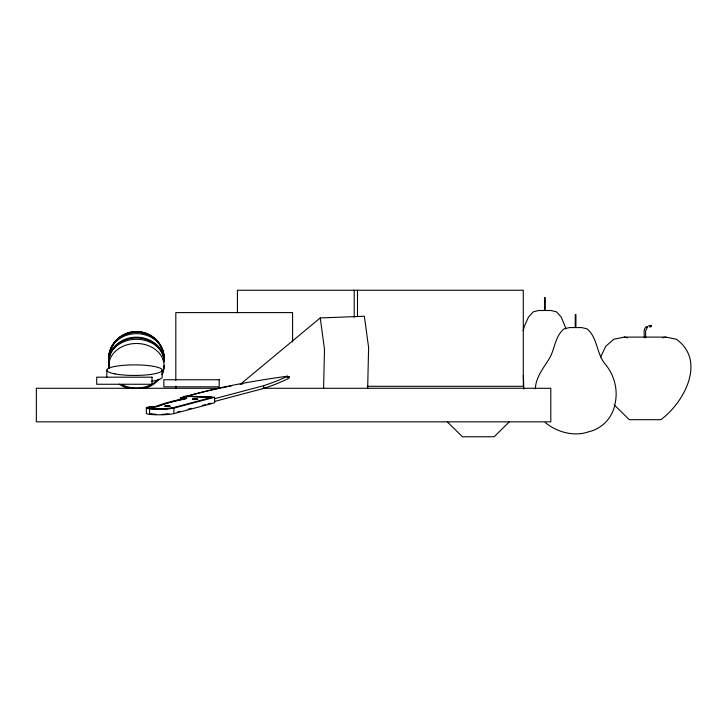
<?xml version="1.0" encoding="UTF-8"?>
<svg xmlns="http://www.w3.org/2000/svg" width="727" height="727" viewBox="0 0 727 727"><rect width="100%" height="100%" fill="white"/><g stroke="black" fill="none" stroke-linecap="round" stroke-linejoin="round"><path stroke-width="1.09" d="M323.606 388.118L324.496 349.251L320.243 317.935L364.363 316.245L368.607 347.551L367.671 388.636M650.992 326.023L651.11 325.532L651.119 326.841L648.947 326.832M535.363 388.836C535.754 376.286 544.668 366.953 550.439 356.575C555.001 347.342 555.473 335.765 564.025 328.886L569.468 327.577L581.673 327.577L587.125 328.886C597.549 337.782 596.467 353.058 604.7 363.5C614.133 374.432 618.304 389.472 615.06 403.639C612.625 417.652 602.238 428.776 588.343 431.883C573.603 436.9 556.955 432.138 545.177 422.487M523.176 330.758L524.449 325.96L528.565 316.972L533.345 311.81L538.78 310.502L550.975 310.502L556.409 311.81L561.189 316.972L566.069 328.84M600.538 357.311L605.718 346.306L613.788 339.245L624.275 337.101L665.905 337.101L676.401 339.245C706.435 360.965 684.225 402.385 660.879 419.688L629.3 419.688L614.151 404.839M646.221 326.623C643.004 329.504 644.422 334.12 644.34 337.81M647.312 327.477L645.531 331.067L645.74 337.71M184.949 396.751L190.865 396.515A92.465 14.149 0 0 1 211.875 397.315L211.893 397.46A92.465 14.149 0 0 0 193.018 396.706M509.282 421.914L494.115 436.763L462.49 436.763L447.323 421.914M240.183 384.438L320.243 317.935M646.766 327.05L647.721 326.45M214.592 401.44L263.665 388.436A471.614 72.155 0 0 0 289.146 378.067L289.146 376.686L287.429 377.577L287.429 376.195A443.597 67.865 0 0 0 186.721 396.524M170.018 406.211L164.911 406.311M184.994 396.678L185.749 396.969A15.549 2.381 0 0 1 182.286 399.396L179.06 400.041A224.698 34.378 0 0 0 157.868 406.229L157.486 406.357A8.697 1.327 0 0 1 150.616 407.047L150.026 407.093A5.734 0.881 0 0 0 150.68 408.456L150.68 408.592A15.322 2.345 0 0 0 168.028 408.61M168.419 402.903A224.698 34.378 0 0 0 157.868 406.366L157.486 406.493A8.697 1.327 0 0 1 156.414 406.729M169.645 408.42A15.322 2.345 0 0 0 172.317 407.938L211.893 397.315M149.589 414.335L149.589 408.828A17.194 2.626 0 0 0 173.88 408.101L214.592 397.315L214.592 402.822L173.88 413.608A17.194 2.626 0 0 1 149.589 414.335A7.606 1.163 0 0 1 146.454 413.181M214.592 398.687L263.665 385.683A471.614 72.155 0 0 0 287.429 376.195M177.279 412.091L180.541 411.228M188.166 409.21L191.428 408.347M202.324 405.457L205.587 404.594M207.768 404.012L211.039 403.149M179.06 400.177L182.286 399.532A15.549 2.381 0 0 0 185.749 397.106L184.994 396.815L185.603 396.415M662.679 337.801L665.905 337.101M193.146 398.814L192.337 399.114L195.845 399.523M155.751 406.838A8.697 1.327 0 0 1 150.616 407.193L150.026 407.238A5.734 0.881 0 0 0 149.344 408.392M193.146 398.95L197.908 399.114L193.727 399.623M193.727 398.887L196.508 398.887M185.921 396.524L187.393 396.524M367.289 386.31L523.286 386.31L523.286 290.237L237.429 290.237L237.429 312.837M220.835 388.282L36.35 388.282L36.35 421.833L550.793 421.833L550.793 388.282L263.11 388.282M648.784 325.496L651.11 325.532M180.341 399.414L180.341 398.032L183.549 398.432M156.396 414.526A14.74 2.254 0 0 1 151.016 414.163L150.362 414.081A5.144 0.791 0 0 1 149.817 413.99M624.275 337.101L627.51 337.801M170.118 406.239L166.61 405.82L164.911 406.448C173.353 407.474 168.828 404.03 164.638 406.348M523.376 375.386L523.84 388.954M575.929 326.605L575.929 314.655L575.23 314.655L575.221 326.605M545.232 309.529L545.232 297.579L544.532 297.579L544.523 309.529M357.493 290.237L357.493 316.236M354.203 290.237L354.203 317.363M292.581 341.99L292.581 312.601L175.816 312.601L175.816 380.421M263.665 385.683L263.665 388.436M214.592 397.315A94.337 14.431 0 0 0 188.902 396.333A3.571 0.545 0 0 0 184.449 396.324A3.571 0.545 0 0 0 183.413 396.987L183.413 399.196M175.816 386.073L175.816 388.336M173.88 408.101L173.88 413.608M172.317 407.938L172.317 407.802A15.322 2.345 0 0 1 150.671 408.456M162.166 370.161L162.166 377.113A27.662 5.28 0 0 1 151.343 381.302M151.016 414.163L151.016 414.026A14.74 2.254 0 0 0 156.396 414.381M146.345 407.865L146.345 413.372M106.833 370.161L106.833 377.113M170.409 402.349A224.698 34.378 0 0 1 178.297 400.35M183.413 396.987A13.677 2.09 0 0 1 179.842 399.486A226.406 34.632 0 0 0 156.16 406.257A6.825 1.045 0 0 1 149.698 406.911A7.606 1.163 0 0 0 149.589 408.828M180.341 398.032A472.341 72.264 0 0 1 183.277 397.169M185.276 396.597A472.341 72.264 0 0 1 219.218 388.391M222.153 387.782A472.341 72.264 0 0 1 227.142 386.773M229.169 386.373A472.341 72.264 0 0 1 231.213 385.982M240.637 384.229A472.341 72.264 0 0 1 242.782 383.847M286.92 376.986A472.341 72.264 0 0 1 289.146 376.686M150.68 408.592A5.734 0.881 0 0 1 149.953 408.501M169.255 413.999A14.74 2.254 0 0 1 162.275 414.526M167.701 414.045A14.74 2.254 0 0 1 162.275 414.39M109.204 365.417A27.662 22.264 0 0 1 134.032 339.364A27.662 22.264 0 0 1 164.111 361.546M109.023 368.662A27.662 22.264 0 0 1 140.057 343.671A27.662 22.264 0 0 1 162.003 374.269M158.395 379.303A27.662 22.264 0 0 1 122.618 385.037M109.204 366.044A27.662 23.955 0 0 1 134.032 338.01A27.662 23.955 0 0 1 164.111 361.873M164.111 365.417A27.662 23.955 0 0 1 162.003 374.587M159.113 379.158A27.662 23.955 0 0 1 143.61 388.563M129.288 388.563A27.662 23.955 0 0 1 119.201 384.147M109.023 368.544A27.662 23.955 0 0 1 109.204 361.255M163.166 359.22A27.662 23.955 0 0 1 163.693 361.255M109.268 364.054A27.662 27.453 0 0 1 133.859 331.612A27.662 27.453 0 0 1 164.111 358.938M109.268 364.927A27.662 27.453 0 0 1 114.184 343.517M115.484 341.908A27.662 27.453 0 0 1 120.873 337.128M122.618 336.047A27.662 27.453 0 0 1 128.297 333.584M129.288 333.302A27.662 27.453 0 0 1 132.323 332.675M134.386 332.439A27.662 27.453 0 0 1 138.512 332.439M140.575 332.675A27.662 27.453 0 0 1 143.61 333.302M144.6 333.584A27.662 27.453 0 0 1 149.38 335.547M152.025 337.128A27.662 27.453 0 0 1 154.497 339.018M156.723 341.145A27.662 27.453 0 0 1 158.713 343.517M160.403 346.088A27.662 27.453 0 0 1 162.884 351.732M163.166 352.713A27.662 27.453 0 0 1 163.939 356.748M109.268 364.527A27.662 27.662 0 0 1 136.449 331.712M139.548 331.894A27.662 27.662 0 0 1 163.939 356.285M109.204 361.773A27.662 23.955 0 0 1 134.032 333.738A27.662 23.955 0 0 1 164.111 357.611M109.204 365.317A27.662 23.955 0 0 1 134.032 337.283A27.662 23.955 0 0 1 164.111 361.155M109.268 363.146A27.662 26.254 0 0 1 133.859 332.13A27.662 26.254 0 0 1 164.111 358.266M109.268 365.381A27.662 26.254 0 0 1 109.268 355.612M163.166 353.704A27.662 26.254 0 0 1 163.802 356.584M152.034 377.177L96.709 377.177L96.709 384.265L152.034 384.265L152.034 377.177M219.19 379.748L163.857 379.748L163.857 386.828L219.19 386.828L219.19 379.748M114.939 373.896A27.662 5.28 0 0 0 161.221 371.524A27.662 5.28 0 0 0 127.343 365.063A27.662 5.28 0 0 0 114.939 373.896"/></g></svg>
